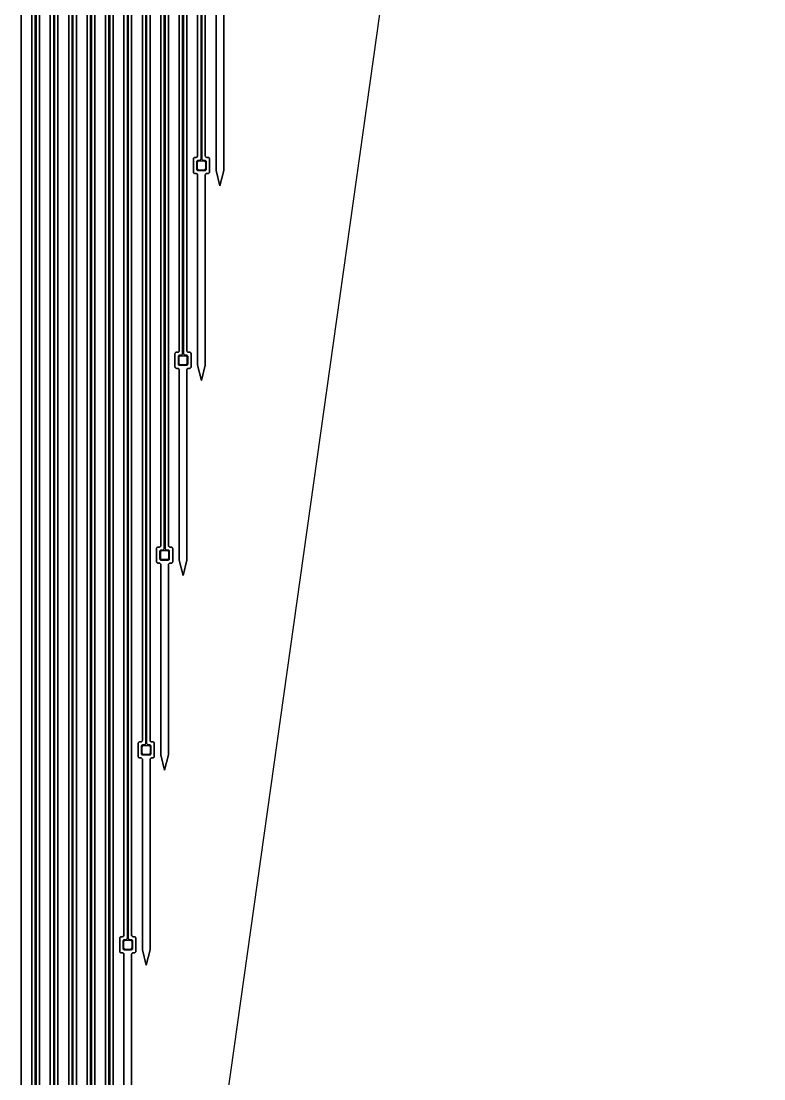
# Model space of a CAD drawing. Header units: metres. Extents: x -1550 to 1550, y -904 to 26100.
# Drawn here: x -2 to 966, y 1095 to 2474 of the extents above; entities that cross this region are included whole.
import ezdxf

# ---------------------------------------------------------------- set-up
doc = ezdxf.new("R2010")
doc.units = ezdxf.units.M
for name, color, linetype in [('Electrodes', 2, 'CONTINUOUS'), ('Metal', 4, 'CONTINUOUS'), ('Polyimide', 3, 'CONTINUOUS'), ('Polyimide_Negative', 5, 'CONTINUOUS')]:
    doc.layers.add(name, color=color, linetype=linetype)

msp = doc.modelspace()

# ---------------------------------------------------------------- linework, layer by layer
at = {"layer": 'Electrodes'}
for points in [[(236.5, 2280.2), (236.6, 2280.2), (236.8, 2280.2), (236.9, 2280.3), (237, 2280.3), (237.2, 2280.3), (237.3, 2280.4), (237.4, 2280.4), (237.5, 2280.5), (237.7, 2280.6), (237.8, 2280.7), (237.9, 2280.8), (238, 2280.8), (238.1, 2281), (238.1, 2281.1), (238.2, 2281.2), (238.3, 2281.3), (238.3, 2281.4), (238.4, 2281.5), (238.4, 2281.7), (238.5, 2281.8), (238.5, 2281.9), (238.5, 2282.1), (238.5, 2282.2), (238.5, 2289.2), (238.5, 2289.4), (238.5, 2289.5), (238.5, 2289.6), (238.4, 2289.8), (238.4, 2289.9), (238.3, 2290), (238.3, 2290.1), (238.2, 2290.3), (238.1, 2290.4), (238.1, 2290.5), (238, 2290.6), (237.9, 2290.7), (237.8, 2290.8), (237.7, 2290.8), (237.5, 2290.9), (237.4, 2291), (237.3, 2291), (237.2, 2291.1), (237, 2291.1), (236.9, 2291.2), (236.8, 2291.2), (236.6, 2291.2), (236.5, 2291.2), (229.5, 2291.2), (229.4, 2291.2), (229.2, 2291.2), (229.1, 2291.2), (229, 2291.1), (228.8, 2291.1), (228.7, 2291), (228.6, 2291), (228.5, 2290.9), (228.3, 2290.8), (228.2, 2290.8), (228.1, 2290.7), (228, 2290.6), (227.9, 2290.5), (227.9, 2290.4), (227.8, 2290.3), (227.7, 2290.1), (227.7, 2290), (227.6, 2289.9), (227.6, 2289.8), (227.5, 2289.6), (227.5, 2289.5), (227.5, 2289.4), (227.5, 2289.2), (227.5, 2282.2), (227.5, 2282.1), (227.5, 2281.9), (227.5, 2281.8), (227.6, 2281.7), (227.6, 2281.5), (227.7, 2281.4), (227.7, 2281.3), (227.8, 2281.2), (227.9, 2281.1), (227.9, 2281), (228, 2280.8), (228.1, 2280.8), (228.2, 2280.7), (228.3, 2280.6), (228.5, 2280.5), (228.6, 2280.4), (228.7, 2280.4), (228.8, 2280.3), (229, 2280.3), (229.1, 2280.3), (229.2, 2280.2), (229.4, 2280.2), (229.5, 2280.2), (236.5, 2280.2)], [(212.5, 2026.2), (212.6, 2026.3), (212.8, 2026.3), (212.9, 2026.3), (213, 2026.3), (213.2, 2026.4), (213.3, 2026.4), (213.4, 2026.5), (213.5, 2026.5), (213.7, 2026.6), (213.8, 2026.7), (213.9, 2026.8), (214, 2026.9), (214.1, 2027), (214.1, 2027.1), (214.2, 2027.2), (214.3, 2027.3), (214.3, 2027.4), (214.4, 2027.6), (214.4, 2027.7), (214.5, 2027.8), (214.5, 2028), (214.5, 2028.1), (214.5, 2028.2), (214.5, 2035.2), (214.5, 2035.4), (214.5, 2035.5), (214.5, 2035.7), (214.4, 2035.8), (214.4, 2035.9), (214.3, 2036), (214.3, 2036.2), (214.2, 2036.3), (214.1, 2036.4), (214.1, 2036.5), (214, 2036.6), (213.9, 2036.7), (213.8, 2036.8), (213.7, 2036.9), (213.5, 2037), (213.4, 2037), (213.3, 2037.1), (213.2, 2037.1), (213, 2037.2), (212.9, 2037.2), (212.8, 2037.2), (212.6, 2037.2), (212.5, 2037.2), (205.5, 2037.2), (205.4, 2037.2), (205.2, 2037.2), (205.1, 2037.2), (205, 2037.2), (204.8, 2037.1), (204.7, 2037.1), (204.6, 2037), (204.5, 2037), (204.3, 2036.9), (204.2, 2036.8), (204.1, 2036.7), (204, 2036.6), (203.9, 2036.5), (203.9, 2036.4), (203.8, 2036.3), (203.7, 2036.2), (203.7, 2036), (203.6, 2035.9), (203.6, 2035.8), (203.5, 2035.7), (203.5, 2035.5), (203.5, 2035.4), (203.5, 2035.2), (203.5, 2028.2), (203.5, 2028.1), (203.5, 2028), (203.5, 2027.8), (203.6, 2027.7), (203.6, 2027.6), (203.7, 2027.4), (203.7, 2027.3), (203.8, 2027.2), (203.9, 2027.1), (203.9, 2027), (204, 2026.9), (204.1, 2026.8), (204.2, 2026.7), (204.3, 2026.6), (204.5, 2026.5), (204.6, 2026.5), (204.7, 2026.4), (204.8, 2026.4), (205, 2026.3), (205.1, 2026.3), (205.2, 2026.3), (205.4, 2026.3), (205.5, 2026.2), (212.5, 2026.2)], [(188.5, 1772.3), (188.6, 1772.3), (188.8, 1772.3), (188.9, 1772.3), (189, 1772.4), (189.2, 1772.4), (189.3, 1772.4), (189.4, 1772.5), (189.5, 1772.6), (189.7, 1772.6), (189.8, 1772.7), (189.9, 1772.8), (190, 1772.9), (190.1, 1773), (190.1, 1773.1), (190.2, 1773.2), (190.3, 1773.4), (190.3, 1773.5), (190.4, 1773.6), (190.4, 1773.7), (190.5, 1773.9), (190.5, 1774), (190.5, 1774.1), (190.5, 1774.3), (190.5, 1781.3), (190.5, 1781.4), (190.5, 1781.6), (190.5, 1781.7), (190.4, 1781.8), (190.4, 1781.9), (190.3, 1782.1), (190.3, 1782.2), (190.2, 1782.3), (190.1, 1782.4), (190.1, 1782.5), (190, 1782.6), (189.9, 1782.7), (189.8, 1782.8), (189.7, 1782.9), (189.5, 1783), (189.4, 1783.1), (189.3, 1783.1), (189.2, 1783.2), (189, 1783.2), (188.9, 1783.2), (188.8, 1783.3), (188.6, 1783.3), (188.5, 1783.3), (181.5, 1783.3), (181.4, 1783.3), (181.2, 1783.3), (181.1, 1783.2), (181, 1783.2), (180.8, 1783.2), (180.7, 1783.1), (180.6, 1783.1), (180.5, 1783), (180.3, 1782.9), (180.2, 1782.8), (180.1, 1782.7), (180, 1782.6), (179.9, 1782.5), (179.9, 1782.4), (179.8, 1782.3), (179.7, 1782.2), (179.7, 1782.1), (179.6, 1781.9), (179.6, 1781.8), (179.5, 1781.7), (179.5, 1781.6), (179.5, 1781.4), (179.5, 1781.3), (179.5, 1774.3), (179.5, 1774.1), (179.5, 1774), (179.5, 1773.9), (179.6, 1773.7), (179.6, 1773.6), (179.7, 1773.5), (179.7, 1773.4), (179.8, 1773.2), (179.9, 1773.1), (179.9, 1773), (180, 1772.9), (180.1, 1772.8), (180.2, 1772.7), (180.3, 1772.6), (180.5, 1772.6), (180.6, 1772.5), (180.7, 1772.4), (180.8, 1772.4), (181, 1772.4), (181.1, 1772.3), (181.2, 1772.3), (181.4, 1772.3), (181.5, 1772.3), (188.5, 1772.3)], [(164.5, 1518.3), (164.6, 1518.3), (164.8, 1518.3), (164.9, 1518.4), (165, 1518.4), (165.2, 1518.4), (165.3, 1518.5), (165.4, 1518.5), (165.5, 1518.6), (165.7, 1518.7), (165.8, 1518.8), (165.9, 1518.8), (166, 1518.9), (166.1, 1519), (166.1, 1519.2), (166.2, 1519.3), (166.3, 1519.4), (166.3, 1519.5), (166.4, 1519.6), (166.4, 1519.8), (166.5, 1519.9), (166.5, 1520), (166.5, 1520.2), (166.5, 1520.3), (166.5, 1527.3), (166.5, 1527.4), (166.5, 1527.6), (166.5, 1527.7), (166.4, 1527.8), (166.4, 1528), (166.3, 1528.1), (166.3, 1528.2), (166.2, 1528.3), (166.1, 1528.5), (166.1, 1528.6), (166, 1528.7), (165.9, 1528.8), (165.8, 1528.9), (165.7, 1528.9), (165.5, 1529), (165.4, 1529.1), (165.3, 1529.1), (165.2, 1529.2), (165, 1529.2), (164.9, 1529.3), (164.8, 1529.3), (164.6, 1529.3), (164.5, 1529.3), (157.5, 1529.3), (157.4, 1529.3), (157.2, 1529.3), (157.1, 1529.3), (157, 1529.2), (156.8, 1529.2), (156.7, 1529.1), (156.6, 1529.1), (156.5, 1529), (156.3, 1528.9), (156.2, 1528.9), (156.1, 1528.8), (156, 1528.7), (155.9, 1528.6), (155.9, 1528.5), (155.8, 1528.3), (155.7, 1528.2), (155.7, 1528.1), (155.6, 1528), (155.6, 1527.8), (155.5, 1527.7), (155.5, 1527.6), (155.5, 1527.4), (155.5, 1527.3), (155.5, 1520.3), (155.5, 1520.2), (155.5, 1520), (155.5, 1519.9), (155.6, 1519.8), (155.6, 1519.6), (155.7, 1519.5), (155.7, 1519.4), (155.8, 1519.3), (155.9, 1519.2), (155.9, 1519), (156, 1518.9), (156.1, 1518.8), (156.2, 1518.8), (156.3, 1518.7), (156.5, 1518.6), (156.6, 1518.5), (156.7, 1518.5), (156.8, 1518.4), (157, 1518.4), (157.1, 1518.4), (157.2, 1518.3), (157.4, 1518.3), (157.5, 1518.3), (164.5, 1518.3)], [(140.5, 1264.3), (140.6, 1264.3), (140.8, 1264.4), (140.9, 1264.4), (141, 1264.4), (141.2, 1264.5), (141.3, 1264.5), (141.4, 1264.6), (141.5, 1264.6), (141.7, 1264.7), (141.8, 1264.8), (141.9, 1264.9), (142, 1265), (142.1, 1265.1), (142.1, 1265.2), (142.2, 1265.3), (142.3, 1265.4), (142.3, 1265.5), (142.4, 1265.7), (142.4, 1265.8), (142.5, 1265.9), (142.5, 1266.1), (142.5, 1266.2), (142.5, 1266.3), (142.5, 1273.3), (142.5, 1273.5), (142.5, 1273.6), (142.5, 1273.7), (142.4, 1273.9), (142.4, 1274), (142.3, 1274.1), (142.3, 1274.3), (142.2, 1274.4), (142.1, 1274.5), (142.1, 1274.6), (142, 1274.7), (141.9, 1274.8), (141.8, 1274.9), (141.7, 1275), (141.5, 1275.1), (141.4, 1275.1), (141.3, 1275.2), (141.2, 1275.2), (141, 1275.3), (140.9, 1275.3), (140.8, 1275.3), (140.6, 1275.3), (140.5, 1275.3), (133.5, 1275.3), (133.4, 1275.3), (133.2, 1275.3), (133.1, 1275.3), (133, 1275.3), (132.8, 1275.2), (132.7, 1275.2), (132.6, 1275.1), (132.5, 1275.1), (132.3, 1275), (132.2, 1274.9), (132.1, 1274.8), (132, 1274.7), (131.9, 1274.6), (131.9, 1274.5), (131.8, 1274.4), (131.7, 1274.3), (131.7, 1274.1), (131.6, 1274), (131.6, 1273.9), (131.5, 1273.7), (131.5, 1273.6), (131.5, 1273.5), (131.5, 1273.3), (131.5, 1266.3), (131.5, 1266.2), (131.5, 1266.1), (131.5, 1265.9), (131.6, 1265.8), (131.6, 1265.7), (131.7, 1265.5), (131.7, 1265.4), (131.8, 1265.3), (131.9, 1265.2), (131.9, 1265.1), (132, 1265), (132.1, 1264.9), (132.2, 1264.8), (132.3, 1264.7), (132.5, 1264.6), (132.6, 1264.6), (132.7, 1264.5), (132.8, 1264.5), (133, 1264.4), (133.1, 1264.4), (133.2, 1264.4), (133.4, 1264.3), (133.5, 1264.3), (140.5, 1264.3)]]:
    msp.add_lwpolyline(points, close=True, dxfattribs=at)
at = {"layer": 'Metal'}
for points in [[(16, 11993.5), (16, 8.5)], [(18, 8.5), (18, 11993.5)], [(40, 11993.5), (40, 262.5)], [(42, 262.5), (42, 11993.5)], [(64, 11993.5), (64, 516.4)], [(66, 516.4), (66, 11993.5)], [(88, 11993.5), (88, 770.4)], [(90, 770.4), (90, 11993.5)], [(112, 11993.5), (112, 1024.4)], [(114, 1024.4), (114, 11993.5)], [(136, 11993.5), (136, 1278.3), (136, 1278), (135.9, 1277.7), (135.7, 1277.3), (135.5, 1277.1), (135.3, 1276.8), (135, 1276.6), (134.7, 1276.5), (134.3, 1276.4), (134, 1276.3), (132.5, 1276.3), (132.2, 1276.3), (131.8, 1276.2), (131.5, 1276.1), (131.2, 1275.9), (131, 1275.6), (130.8, 1275.3), (130.6, 1275), (130.5, 1274.7), (130.5, 1274.3), (130.5, 1265.3), (130.5, 1265), (130.6, 1264.7), (130.8, 1264.3), (131, 1264.1), (131.2, 1263.8), (131.5, 1263.6), (131.8, 1263.5), (132.2, 1263.4), (132.5, 1263.3), (141.5, 1263.3), (141.8, 1263.4), (142.2, 1263.5), (142.5, 1263.6), (142.8, 1263.8), (143, 1264.1), (143.2, 1264.3), (143.4, 1264.7), (143.5, 1265), (143.5, 1265.3), (143.5, 1274.3), (143.5, 1274.7), (143.4, 1275), (143.2, 1275.3), (143, 1275.6), (142.8, 1275.9), (142.5, 1276.1), (142.2, 1276.2), (141.8, 1276.3), (141.5, 1276.3), (140, 1276.3), (139.7, 1276.4), (139.3, 1276.5), (139, 1276.6), (138.7, 1276.8), (138.5, 1277.1), (138.3, 1277.3), (138.1, 1277.7), (138, 1278), (138, 1278.3), (138, 11993.5)], [(160, 11993.5), (160, 1532.3), (160, 1532), (159.9, 1531.6), (159.7, 1531.3), (159.5, 1531), (159.3, 1530.8), (159, 1530.6), (158.7, 1530.4), (158.3, 1530.3), (158, 1530.3), (156.5, 1530.3), (156.2, 1530.3), (155.8, 1530.2), (155.5, 1530), (155.2, 1529.8), (155, 1529.6), (154.8, 1529.3), (154.6, 1529), (154.5, 1528.7), (154.5, 1528.3), (154.5, 1519.3), (154.5, 1519), (154.6, 1518.6), (154.8, 1518.3), (155, 1518), (155.2, 1517.8), (155.5, 1517.6), (155.8, 1517.4), (156.2, 1517.3), (156.5, 1517.3), (165.5, 1517.3), (165.8, 1517.3), (166.2, 1517.4), (166.5, 1517.6), (166.8, 1517.8), (167, 1518), (167.2, 1518.3), (167.4, 1518.6), (167.5, 1519), (167.5, 1519.3), (167.5, 1528.3), (167.5, 1528.7), (167.4, 1529), (167.2, 1529.3), (167, 1529.6), (166.8, 1529.8), (166.5, 1530), (166.2, 1530.2), (165.8, 1530.3), (165.5, 1530.3), (164, 1530.3), (163.7, 1530.3), (163.3, 1530.4), (163, 1530.6), (162.7, 1530.8), (162.5, 1531), (162.3, 1531.3), (162.1, 1531.6), (162, 1532), (162, 1532.3), (162, 11993.5)], [(184, 11993.5), (184, 1786.3), (184, 1785.9), (183.9, 1785.6), (183.7, 1785.3), (183.5, 1785), (183.3, 1784.7), (183, 1784.5), (182.7, 1784.4), (182.3, 1784.3), (182, 1784.3), (180.5, 1784.3), (180.2, 1784.2), (179.8, 1784.2), (179.5, 1784), (179.2, 1783.8), (179, 1783.6), (178.8, 1783.3), (178.6, 1783), (178.5, 1782.6), (178.5, 1782.3), (178.5, 1773.3), (178.5, 1772.9), (178.6, 1772.6), (178.8, 1772.3), (179, 1772), (179.2, 1771.7), (179.5, 1771.5), (179.8, 1771.4), (180.2, 1771.3), (180.5, 1771.3), (189.5, 1771.3), (189.8, 1771.3), (190.2, 1771.4), (190.5, 1771.5), (190.8, 1771.7), (191, 1772), (191.2, 1772.3), (191.4, 1772.6), (191.5, 1772.9), (191.5, 1773.3), (191.5, 1782.3), (191.5, 1782.6), (191.4, 1783), (191.2, 1783.3), (191, 1783.6), (190.8, 1783.8), (190.5, 1784), (190.2, 1784.2), (189.8, 1784.2), (189.5, 1784.3), (188, 1784.3), (187.7, 1784.3), (187.3, 1784.4), (187, 1784.5), (186.7, 1784.7), (186.5, 1785), (186.3, 1785.3), (186.1, 1785.6), (186, 1785.9), (186, 1786.3), (186, 11993.5)], [(208, 11993.5), (208, 2040.2), (208, 2039.9), (207.9, 2039.6), (207.7, 2039.2), (207.5, 2039), (207.3, 2038.7), (207, 2038.5), (206.7, 2038.4), (206.3, 2038.3), (206, 2038.2), (204.5, 2038.2), (204.2, 2038.2), (203.8, 2038.1), (203.5, 2038), (203.2, 2037.8), (203, 2037.5), (202.8, 2037.2), (202.6, 2036.9), (202.5, 2036.6), (202.5, 2036.2), (202.5, 2027.2), (202.5, 2026.9), (202.6, 2026.6), (202.8, 2026.2), (203, 2026), (203.2, 2025.7), (203.5, 2025.5), (203.8, 2025.4), (204.2, 2025.3), (204.5, 2025.2), (213.5, 2025.2), (213.8, 2025.3), (214.2, 2025.4), (214.5, 2025.5), (214.8, 2025.7), (215, 2026), (215.2, 2026.2), (215.4, 2026.6), (215.5, 2026.9), (215.5, 2027.2), (215.5, 2036.2), (215.5, 2036.6), (215.4, 2036.9), (215.2, 2037.2), (215, 2037.5), (214.8, 2037.8), (214.5, 2038), (214.2, 2038.1), (213.8, 2038.2), (213.5, 2038.2), (212, 2038.2), (211.7, 2038.3), (211.3, 2038.4), (211, 2038.5), (210.7, 2038.7), (210.5, 2039), (210.3, 2039.2), (210.1, 2039.6), (210, 2039.9), (210, 2040.2), (210, 11993.5)], [(232, 11993.5), (232, 2294.2), (232, 2293.9), (231.9, 2293.5), (231.7, 2293.2), (231.5, 2292.9), (231.3, 2292.7), (231, 2292.5), (230.7, 2292.3), (230.3, 2292.2), (230, 2292.2), (228.5, 2292.2), (228.2, 2292.2), (227.8, 2292.1), (227.5, 2291.9), (227.2, 2291.7), (227, 2291.5), (226.8, 2291.2), (226.6, 2290.9), (226.5, 2290.6), (226.5, 2290.2), (226.5, 2281.2), (226.5, 2280.9), (226.6, 2280.5), (226.8, 2280.2), (227, 2279.9), (227.2, 2279.7), (227.5, 2279.5), (227.8, 2279.3), (228.2, 2279.2), (228.5, 2279.2), (237.5, 2279.2), (237.8, 2279.2), (238.2, 2279.3), (238.5, 2279.5), (238.8, 2279.7), (239, 2279.9), (239.2, 2280.2), (239.4, 2280.5), (239.5, 2280.9), (239.5, 2281.2), (239.5, 2290.2), (239.5, 2290.6), (239.4, 2290.9), (239.2, 2291.2), (239, 2291.5), (238.8, 2291.7), (238.5, 2291.9), (238.2, 2292.1), (237.8, 2292.2), (237.5, 2292.2), (236, 2292.2), (235.7, 2292.2), (235.3, 2292.3), (235, 2292.5), (234.7, 2292.7), (234.5, 2292.9), (234.3, 2293.2), (234.1, 2293.5), (234, 2293.9), (234, 2294.2), (234, 11993.5)]]:
    msp.add_lwpolyline(points, dxfattribs=at)
at = {"layer": 'Polyimide'}
for points in [[(-2, 11978.5), (-2, -116.5)], [(12, 12.5), (12, 11978.5)], [(22, 11978.5), (22, 12.5)], [(36, 266.5), (36, 11978.5)], [(46, 11978.5), (46, 266.5)], [(60, 520.4), (60, 11978.5)], [(70, 11978.5), (70, 520.4)], [(84, 774.4), (84, 11978.5)], [(94, 11978.5), (94, 774.4)], [(108, 1028.4), (108, 11978.5)], [(118, 11978.5), (118, 1028.4)], [(132, 1009.3), (132, 1257.3), (132, 1257.7), (131.9, 1258), (131.7, 1258.3), (131.5, 1258.6), (131.3, 1258.9), (131, 1259.1), (130.7, 1259.2), (130.3, 1259.3), (130, 1259.3), (128.5, 1259.3), (128.2, 1259.4), (127.8, 1259.5), (127.5, 1259.6), (127.2, 1259.8), (127, 1260.1), (126.8, 1260.3), (126.6, 1260.7), (126.5, 1261), (126.5, 1261.3), (126.5, 1278.3), (126.5, 1278.7), (126.6, 1279), (126.8, 1279.3), (127, 1279.6), (127.2, 1279.9), (127.5, 1280.1), (127.8, 1280.2), (128.2, 1280.3), (128.5, 1280.3), (130, 1280.3), (130.3, 1280.4), (130.7, 1280.5), (131, 1280.6), (131.3, 1280.8), (131.5, 1281.1), (131.7, 1281.3), (131.9, 1281.7), (132, 1282), (132, 1282.3), (132, 11978.5)], [(142, 11978.5), (142, 1282.3), (142, 1282), (142.1, 1281.7), (142.3, 1281.3), (142.5, 1281.1), (142.7, 1280.8), (143, 1280.6), (143.3, 1280.5), (143.7, 1280.4), (144, 1280.3), (145.5, 1280.3), (145.8, 1280.3), (146.2, 1280.2), (146.5, 1280.1), (146.8, 1279.9), (147, 1279.6), (147.2, 1279.3), (147.4, 1279), (147.5, 1278.7), (147.5, 1278.3), (147.5, 1261.3), (147.5, 1261), (147.4, 1260.7), (147.2, 1260.3), (147, 1260.1), (146.8, 1259.8), (146.5, 1259.6), (146.2, 1259.5), (145.8, 1259.4), (145.5, 1259.3), (144, 1259.3), (143.7, 1259.3), (143.3, 1259.2), (143, 1259.1), (142.7, 1258.9), (142.5, 1258.6), (142.3, 1258.3), (142.1, 1258), (142, 1257.7), (142, 1257.3), (142, 1009.3)], [(166, 11978.5), (166, 1536.3), (166, 1536), (166.1, 1535.6), (166.3, 1535.3), (166.5, 1535), (166.7, 1534.8), (167, 1534.6), (167.3, 1534.4), (167.7, 1534.3), (168, 1534.3), (169.5, 1534.3), (169.8, 1534.3), (170.2, 1534.2), (170.5, 1534), (170.8, 1533.8), (171, 1533.6), (171.2, 1533.3), (171.4, 1533), (171.5, 1532.7), (171.5, 1532.3), (171.5, 1515.3), (171.5, 1515), (171.4, 1514.6), (171.2, 1514.3), (171, 1514), (170.8, 1513.8), (170.5, 1513.6), (170.2, 1513.4), (169.8, 1513.3), (169.5, 1513.3), (168, 1513.3), (167.7, 1513.3), (167.3, 1513.2), (167, 1513), (166.7, 1512.8), (166.5, 1512.6), (166.3, 1512.3), (166.1, 1512), (166, 1511.7), (166, 1511.3), (166, 1263.3), (161, 1243.3), (156, 1263.3), (156, 1511.3), (156, 1511.7), (155.9, 1512), (155.7, 1512.3), (155.5, 1512.6), (155.3, 1512.8), (155, 1513), (154.7, 1513.2), (154.3, 1513.3), (154, 1513.3), (152.5, 1513.3), (152.2, 1513.3), (151.8, 1513.4), (151.5, 1513.6), (151.2, 1513.8), (151, 1514), (150.8, 1514.3), (150.6, 1514.6), (150.5, 1515), (150.5, 1515.3), (150.5, 1532.3), (150.5, 1532.7), (150.6, 1533), (150.8, 1533.3), (151, 1533.6), (151.2, 1533.8), (151.5, 1534), (151.8, 1534.2), (152.2, 1534.3), (152.5, 1534.3), (154, 1534.3), (154.3, 1534.3), (154.7, 1534.4), (155, 1534.6), (155.3, 1534.8), (155.5, 1535), (155.7, 1535.3), (155.9, 1535.6), (156, 1536), (156, 1536.3), (156, 11978.5)], [(190, 11978.5), (190, 1790.3), (190, 1789.9), (190.1, 1789.6), (190.3, 1789.3), (190.5, 1789), (190.7, 1788.7), (191, 1788.5), (191.3, 1788.4), (191.7, 1788.3), (192, 1788.3), (193.5, 1788.3), (193.8, 1788.2), (194.2, 1788.2), (194.5, 1788), (194.8, 1787.8), (195, 1787.6), (195.2, 1787.3), (195.4, 1787), (195.5, 1786.6), (195.5, 1786.3), (195.5, 1769.3), (195.5, 1768.9), (195.4, 1768.6), (195.2, 1768.3), (195, 1768), (194.8, 1767.7), (194.5, 1767.5), (194.2, 1767.4), (193.8, 1767.3), (193.5, 1767.3), (192, 1767.3), (191.7, 1767.2), (191.3, 1767.2), (191, 1767), (190.7, 1766.8), (190.5, 1766.6), (190.3, 1766.3), (190.1, 1766), (190, 1765.6), (190, 1765.3), (190, 1517.3), (185, 1497.3), (180, 1517.3), (180, 1765.3), (180, 1765.6), (179.9, 1766), (179.7, 1766.3), (179.5, 1766.6), (179.3, 1766.8), (179, 1767), (178.7, 1767.2), (178.3, 1767.2), (178, 1767.3), (176.5, 1767.3), (176.2, 1767.3), (175.8, 1767.4), (175.5, 1767.5), (175.2, 1767.7), (175, 1768), (174.8, 1768.3), (174.6, 1768.6), (174.5, 1768.9), (174.5, 1769.3), (174.5, 1786.3), (174.5, 1786.6), (174.6, 1787), (174.8, 1787.3), (175, 1787.6), (175.2, 1787.8), (175.5, 1788), (175.8, 1788.2), (176.2, 1788.2), (176.5, 1788.3), (178, 1788.3), (178.3, 1788.3), (178.7, 1788.4), (179, 1788.5), (179.3, 1788.7), (179.5, 1789), (179.7, 1789.3), (179.9, 1789.6), (180, 1789.9), (180, 1790.3), (180, 11978.5)], [(214, 11978.5), (214, 2044.2), (214, 2043.9), (214.1, 2043.6), (214.3, 2043.2), (214.5, 2043), (214.7, 2042.7), (215, 2042.5), (215.3, 2042.4), (215.7, 2042.3), (216, 2042.2), (217.5, 2042.2), (217.8, 2042.2), (218.2, 2042.1), (218.5, 2042), (218.8, 2041.8), (219, 2041.5), (219.2, 2041.2), (219.4, 2040.9), (219.5, 2040.6), (219.5, 2040.2), (219.5, 2023.2), (219.5, 2022.9), (219.4, 2022.6), (219.2, 2022.2), (219, 2022), (218.8, 2021.7), (218.5, 2021.5), (218.2, 2021.4), (217.8, 2021.3), (217.5, 2021.2), (216, 2021.2), (215.7, 2021.2), (215.3, 2021.1), (215, 2021), (214.7, 2020.8), (214.5, 2020.5), (214.3, 2020.2), (214.1, 2019.9), (214, 2019.6), (214, 2019.2), (214, 1771.2), (209, 1751.2), (204, 1771.2), (204, 2019.2), (204, 2019.6), (203.9, 2019.9), (203.7, 2020.2), (203.5, 2020.5), (203.3, 2020.8), (203, 2021), (202.7, 2021.1), (202.3, 2021.2), (202, 2021.2), (200.5, 2021.2), (200.2, 2021.3), (199.8, 2021.4), (199.5, 2021.5), (199.2, 2021.7), (199, 2022), (198.8, 2022.2), (198.6, 2022.6), (198.5, 2022.9), (198.5, 2023.2), (198.5, 2040.2), (198.5, 2040.6), (198.6, 2040.9), (198.8, 2041.2), (199, 2041.5), (199.2, 2041.8), (199.5, 2042), (199.8, 2042.1), (200.2, 2042.2), (200.5, 2042.2), (202, 2042.2), (202.3, 2042.3), (202.7, 2042.4), (203, 2042.5), (203.3, 2042.7), (203.5, 2043), (203.7, 2043.2), (203.9, 2043.6), (204, 2043.9), (204, 2044.2), (204, 11978.5)], [(238, 11978.5), (238, 2298.2), (238, 2297.9), (238.1, 2297.5), (238.3, 2297.2), (238.5, 2296.9), (238.7, 2296.7), (239, 2296.5), (239.3, 2296.3), (239.7, 2296.2), (240, 2296.2), (241.5, 2296.2), (241.8, 2296.2), (242.2, 2296.1), (242.5, 2295.9), (242.8, 2295.7), (243, 2295.5), (243.2, 2295.2), (243.4, 2294.9), (243.5, 2294.6), (243.5, 2294.2), (243.5, 2277.2), (243.5, 2276.9), (243.4, 2276.5), (243.2, 2276.2), (243, 2275.9), (242.8, 2275.7), (242.5, 2275.5), (242.2, 2275.3), (241.8, 2275.2), (241.5, 2275.2), (240, 2275.2), (239.7, 2275.2), (239.3, 2275.1), (239, 2274.9), (238.7, 2274.7), (238.5, 2274.5), (238.3, 2274.2), (238.1, 2273.9), (238, 2273.6), (238, 2273.2), (238, 2025.2), (233, 2005.2), (228, 2025.2), (228, 2273.2), (228, 2273.6), (227.9, 2273.9), (227.7, 2274.2), (227.5, 2274.5), (227.3, 2274.7), (227, 2274.9), (226.7, 2275.1), (226.3, 2275.2), (226, 2275.2), (224.5, 2275.2), (224.2, 2275.2), (223.8, 2275.3), (223.5, 2275.5), (223.2, 2275.7), (223, 2275.9), (222.8, 2276.2), (222.6, 2276.5), (222.5, 2276.9), (222.5, 2277.2), (222.5, 2294.2), (222.5, 2294.6), (222.6, 2294.9), (222.8, 2295.2), (223, 2295.5), (223.2, 2295.7), (223.5, 2295.9), (223.8, 2296.1), (224.2, 2296.2), (224.5, 2296.2), (226, 2296.2), (226.3, 2296.2), (226.7, 2296.3), (227, 2296.5), (227.3, 2296.7), (227.5, 2296.9), (227.7, 2297.2), (227.9, 2297.5), (228, 2297.9), (228, 2298.2), (228, 11978.5)], [(262, 2527.2), (262, 2279.2), (257, 2259.2), (252, 2279.2), (252, 2527.2)]]:
    msp.add_lwpolyline(points, dxfattribs=at)
at = {"layer": 'Polyimide_Negative'}
for points in [[(966, 6040.8), (24.8, -642.6), (14.5, -665.2), (14.5, -654), (14.4, -651.1), (13.2, -647.5), (11.3, -643.6), (3.2, -640.9), (1, -638.4), (-0.7, -635.2), (-2, -628.1), (-2, -587.5), (-2, -387.5), (-2, -137.5), (-1.5, -137.5), (-1.5, -116.5), (-2, -116.5), (-2, 11978.5)], [(12, 11978.5), (12, 12.5)], [(22, 12.5), (22, 11978.5)], [(36, 11978.5), (36, 266.5)], [(46, 266.5), (46, 11978.5)], [(60, 11978.5), (60, 520.4)], [(70, 520.4), (70, 11978.5)], [(84, 11978.5), (84, 774.4)], [(94, 774.4), (94, 11978.5)], [(108, 11978.5), (108, 1028.4)], [(118, 1028.4), (118, 11978.5)], [(132, 11978.5), (132, 1282.3), (132, 1282), (131.9, 1281.7), (131.7, 1281.3), (131.5, 1281.1), (131.3, 1280.8), (131, 1280.6), (130.7, 1280.5), (130.3, 1280.4), (130, 1280.3), (128.5, 1280.3), (128.2, 1280.3), (127.8, 1280.2), (127.5, 1280.1), (127.2, 1279.9), (127, 1279.6), (126.8, 1279.3), (126.6, 1279), (126.5, 1278.7), (126.5, 1278.3), (126.5, 1261.3), (126.5, 1261), (126.6, 1260.7), (126.8, 1260.3), (127, 1260.1), (127.2, 1259.8), (127.5, 1259.6), (127.8, 1259.5), (128.2, 1259.4), (128.5, 1259.3), (130, 1259.3), (130.3, 1259.3), (130.7, 1259.2), (131, 1259.1), (131.3, 1258.9), (131.5, 1258.6), (131.7, 1258.3), (131.9, 1258), (132, 1257.7), (132, 1257.3), (132, 1009.3)], [(142, 1009.3), (142, 1257.3), (142, 1257.7), (142.1, 1258), (142.3, 1258.3), (142.5, 1258.6), (142.7, 1258.9), (143, 1259.1), (143.3, 1259.2), (143.7, 1259.3), (144, 1259.3), (145.5, 1259.3), (145.8, 1259.4), (146.2, 1259.5), (146.5, 1259.6), (146.8, 1259.8), (147, 1260.1), (147.2, 1260.3), (147.4, 1260.7), (147.5, 1261), (147.5, 1261.3), (147.5, 1278.3), (147.5, 1278.7), (147.4, 1279), (147.2, 1279.3), (147, 1279.6), (146.8, 1279.9), (146.5, 1280.1), (146.2, 1280.2), (145.8, 1280.3), (145.5, 1280.3), (144, 1280.3), (143.7, 1280.4), (143.3, 1280.5), (143, 1280.6), (142.7, 1280.8), (142.5, 1281.1), (142.3, 1281.3), (142.1, 1281.7), (142, 1282), (142, 1282.3), (142, 11978.5)], [(156, 11978.5), (156, 1536.3), (156, 1536), (155.9, 1535.6), (155.7, 1535.3), (155.5, 1535), (155.3, 1534.8), (155, 1534.6), (154.7, 1534.4), (154.3, 1534.3), (154, 1534.3), (152.5, 1534.3), (152.2, 1534.3), (151.8, 1534.2), (151.5, 1534), (151.2, 1533.8), (151, 1533.6), (150.8, 1533.3), (150.6, 1533), (150.5, 1532.7), (150.5, 1532.3), (150.5, 1515.3), (150.5, 1515), (150.6, 1514.6), (150.8, 1514.3), (151, 1514), (151.2, 1513.8), (151.5, 1513.6), (151.8, 1513.4), (152.2, 1513.3), (152.5, 1513.3), (154, 1513.3), (154.3, 1513.3), (154.7, 1513.2), (155, 1513), (155.3, 1512.8), (155.5, 1512.6), (155.7, 1512.3), (155.9, 1512), (156, 1511.7), (156, 1511.3), (156, 1263.3), (161, 1243.3), (166, 1263.3), (166, 1511.3), (166, 1511.7), (166.1, 1512), (166.3, 1512.3), (166.5, 1512.6), (166.7, 1512.8), (167, 1513), (167.3, 1513.2), (167.7, 1513.3), (168, 1513.3), (169.5, 1513.3), (169.8, 1513.3), (170.2, 1513.4), (170.5, 1513.6), (170.8, 1513.8), (171, 1514), (171.2, 1514.3), (171.4, 1514.6), (171.5, 1515), (171.5, 1515.3), (171.5, 1532.3), (171.5, 1532.7), (171.4, 1533), (171.2, 1533.3), (171, 1533.6), (170.8, 1533.8), (170.5, 1534), (170.2, 1534.2), (169.8, 1534.3), (169.5, 1534.3), (168, 1534.3), (167.7, 1534.3), (167.3, 1534.4), (167, 1534.6), (166.7, 1534.8), (166.5, 1535), (166.3, 1535.3), (166.1, 1535.6), (166, 1536), (166, 1536.3), (166, 11978.5)], [(180, 11978.5), (180, 1790.3), (180, 1789.9), (179.9, 1789.6), (179.7, 1789.3), (179.5, 1789), (179.3, 1788.7), (179, 1788.5), (178.7, 1788.4), (178.3, 1788.3), (178, 1788.3), (176.5, 1788.3), (176.2, 1788.2), (175.8, 1788.2), (175.5, 1788), (175.2, 1787.8), (175, 1787.6), (174.8, 1787.3), (174.6, 1787), (174.5, 1786.6), (174.5, 1786.3), (174.5, 1769.3), (174.5, 1768.9), (174.6, 1768.6), (174.8, 1768.3), (175, 1768), (175.2, 1767.7), (175.5, 1767.5), (175.8, 1767.4), (176.2, 1767.3), (176.5, 1767.3), (178, 1767.3), (178.3, 1767.2), (178.7, 1767.2), (179, 1767), (179.3, 1766.8), (179.5, 1766.6), (179.7, 1766.3), (179.9, 1766), (180, 1765.6), (180, 1765.3), (180, 1517.3), (185, 1497.3), (190, 1517.3), (190, 1765.3), (190, 1765.6), (190.1, 1766), (190.3, 1766.3), (190.5, 1766.6), (190.7, 1766.8), (191, 1767), (191.3, 1767.2), (191.7, 1767.2), (192, 1767.3), (193.5, 1767.3), (193.8, 1767.3), (194.2, 1767.4), (194.5, 1767.5), (194.8, 1767.7), (195, 1768), (195.2, 1768.3), (195.4, 1768.6), (195.5, 1768.9), (195.5, 1769.3), (195.5, 1786.3), (195.5, 1786.6), (195.4, 1787), (195.2, 1787.3), (195, 1787.6), (194.8, 1787.8), (194.5, 1788), (194.2, 1788.2), (193.8, 1788.2), (193.5, 1788.3), (192, 1788.3), (191.7, 1788.3), (191.3, 1788.4), (191, 1788.5), (190.7, 1788.7), (190.5, 1789), (190.3, 1789.3), (190.1, 1789.6), (190, 1789.9), (190, 1790.3), (190, 11978.5)], [(204, 11978.5), (204, 2044.2), (204, 2043.9), (203.9, 2043.6), (203.7, 2043.2), (203.5, 2043), (203.3, 2042.7), (203, 2042.5), (202.7, 2042.4), (202.3, 2042.3), (202, 2042.2), (200.5, 2042.2), (200.2, 2042.2), (199.8, 2042.1), (199.5, 2042), (199.2, 2041.8), (199, 2041.5), (198.8, 2041.2), (198.6, 2040.9), (198.5, 2040.6), (198.5, 2040.2), (198.5, 2023.2), (198.5, 2022.9), (198.6, 2022.6), (198.8, 2022.2), (199, 2022), (199.2, 2021.7), (199.5, 2021.5), (199.8, 2021.4), (200.2, 2021.3), (200.5, 2021.2), (202, 2021.2), (202.3, 2021.2), (202.7, 2021.1), (203, 2021), (203.3, 2020.8), (203.5, 2020.5), (203.7, 2020.2), (203.9, 2019.9), (204, 2019.6), (204, 2019.2), (204, 1771.2), (209, 1751.2), (214, 1771.2), (214, 2019.2), (214, 2019.6), (214.1, 2019.9), (214.3, 2020.2), (214.5, 2020.5), (214.7, 2020.8), (215, 2021), (215.3, 2021.1), (215.7, 2021.2), (216, 2021.2), (217.5, 2021.2), (217.8, 2021.3), (218.2, 2021.4), (218.5, 2021.5), (218.8, 2021.7), (219, 2022), (219.2, 2022.2), (219.4, 2022.6), (219.5, 2022.9), (219.5, 2023.2), (219.5, 2040.2), (219.5, 2040.6), (219.4, 2040.9), (219.2, 2041.2), (219, 2041.5), (218.8, 2041.8), (218.5, 2042), (218.2, 2042.1), (217.8, 2042.2), (217.5, 2042.2), (216, 2042.2), (215.7, 2042.3), (215.3, 2042.4), (215, 2042.5), (214.7, 2042.7), (214.5, 2043), (214.3, 2043.2), (214.1, 2043.6), (214, 2043.9), (214, 2044.2), (214, 11978.5)], [(228, 11978.5), (228, 2298.2), (228, 2297.9), (227.9, 2297.5), (227.7, 2297.2), (227.5, 2296.9), (227.3, 2296.7), (227, 2296.5), (226.7, 2296.3), (226.3, 2296.2), (226, 2296.2), (224.5, 2296.2), (224.2, 2296.2), (223.8, 2296.1), (223.5, 2295.9), (223.2, 2295.7), (223, 2295.5), (222.8, 2295.2), (222.6, 2294.9), (222.5, 2294.6), (222.5, 2294.2), (222.5, 2277.2), (222.5, 2276.9), (222.6, 2276.5), (222.8, 2276.2), (223, 2275.9), (223.2, 2275.7), (223.5, 2275.5), (223.8, 2275.3), (224.2, 2275.2), (224.5, 2275.2), (226, 2275.2), (226.3, 2275.2), (226.7, 2275.1), (227, 2274.9), (227.3, 2274.7), (227.5, 2274.5), (227.7, 2274.2), (227.9, 2273.9), (228, 2273.6), (228, 2273.2), (228, 2025.2), (233, 2005.2), (238, 2025.2), (238, 2273.2), (238, 2273.6), (238.1, 2273.9), (238.3, 2274.2), (238.5, 2274.5), (238.7, 2274.7), (239, 2274.9), (239.3, 2275.1), (239.7, 2275.2), (240, 2275.2), (241.5, 2275.2), (241.8, 2275.2), (242.2, 2275.3), (242.5, 2275.5), (242.8, 2275.7), (243, 2275.9), (243.2, 2276.2), (243.4, 2276.5), (243.5, 2276.9), (243.5, 2277.2), (243.5, 2294.2), (243.5, 2294.6), (243.4, 2294.9), (243.2, 2295.2), (243, 2295.5), (242.8, 2295.7), (242.5, 2295.9), (242.2, 2296.1), (241.8, 2296.2), (241.5, 2296.2), (240, 2296.2), (239.7, 2296.2), (239.3, 2296.3), (239, 2296.5), (238.7, 2296.7), (238.5, 2296.9), (238.3, 2297.2), (238.1, 2297.5), (238, 2297.9), (238, 2298.2), (238, 11978.5)], [(252, 2527.2), (252, 2279.2), (257, 2259.2), (262, 2279.2), (262, 2527.2)]]:
    msp.add_lwpolyline(points, dxfattribs=at)

doc.saveas('drawing.dxf')
